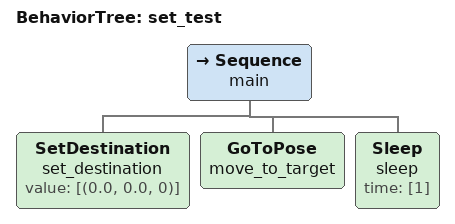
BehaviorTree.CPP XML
<root>
    <BehaviorTree ID="set_test">
    <Sequence name="main">
        <!-- サンプルの移動シーケンス：必要に応じて座標を編集してください -->
        <SetDestination name="set_destination" value="[(0.0, 0.0, 0)]"/>
        <GoToPose name="move_to_target"/>
        <!-- 必要な処理をここに追加 -->
        <Sleep name="sleep" time="[1]"/>
    </Sequence>
    </BehaviorTree>
</root>
